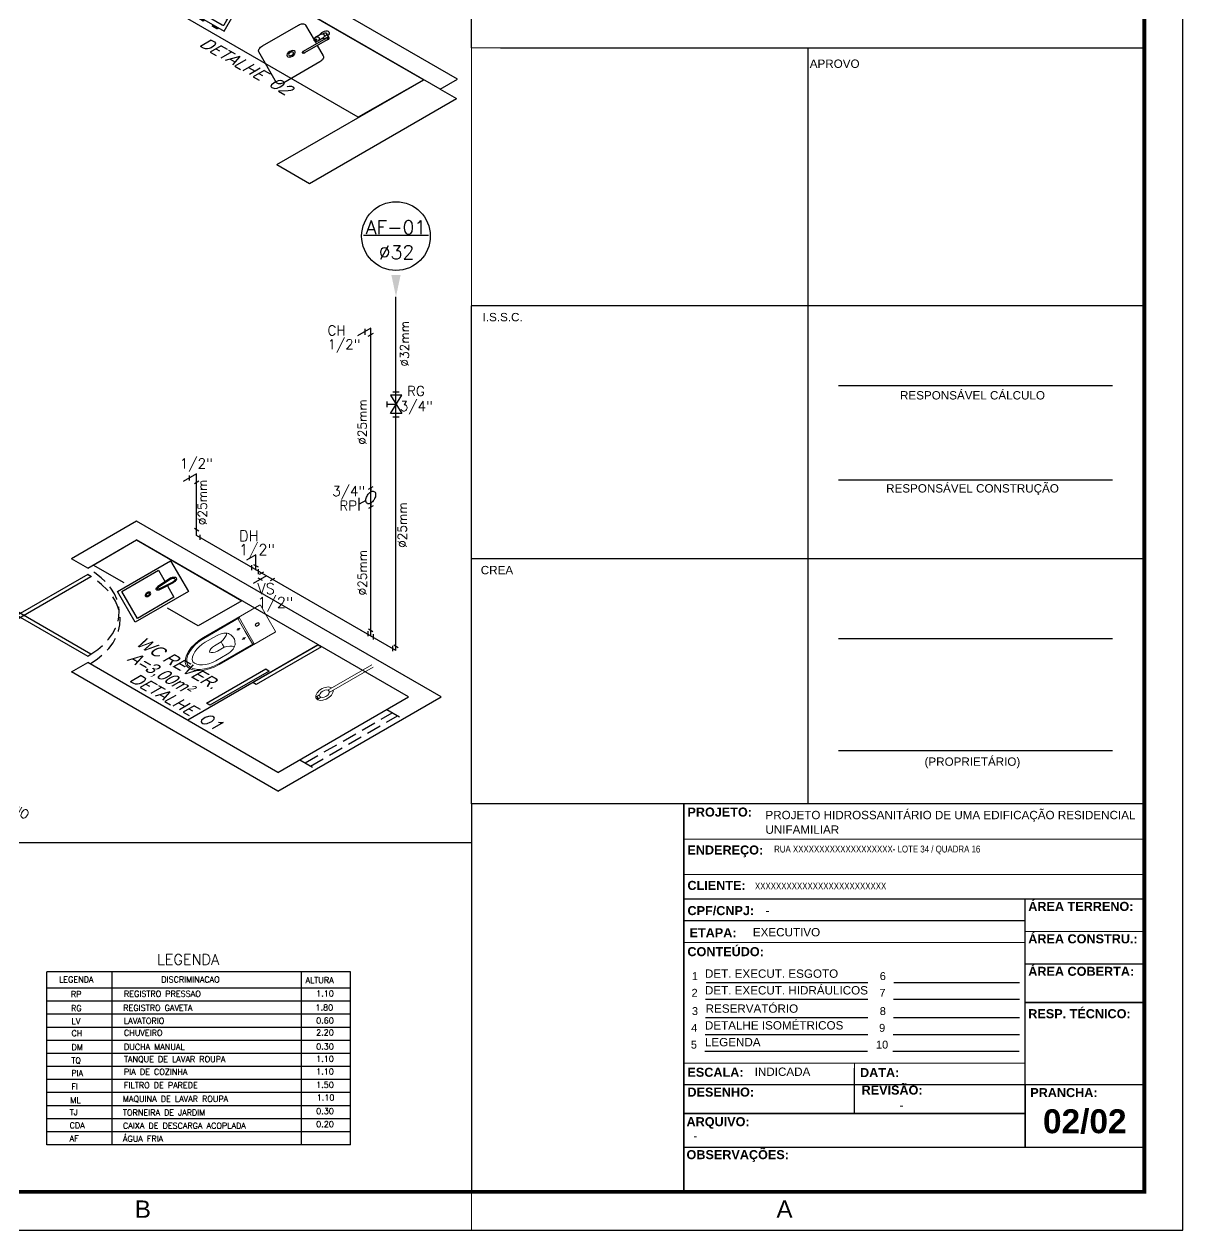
# Model space of a CAD drawing. Header units: millimetres. Extents: x 3923 to 4120, y 744 to 867.
# Drawn here: x 4090.29 to 4120.42, y 743.97 to 775.35 of the extents above; entities that cross this region are included whole.
import ezdxf
from ezdxf.enums import TextEntityAlignment as Align

# ---------------------------------------------------------------- set-up
doc = ezdxf.new("R2010")
doc.units = ezdxf.units.MM
doc.linetypes.add('CONTINU', pattern=[0])
doc.linetypes.add('HIDDEN2', pattern=[0.1875, 0.125, -0.0625])
for name, color, linetype in [('-HIDRO', 8, 'Continuous'), ('a-pem-m', 6, 'Continuous'), ('A-PEN-R', 1, 'Continuous'), ('A-PEN-Y', 2, 'Continuous'), ('AF', 5, 'Continuous'), ('CONEXAO_AG_FRIA', 2, 'Continuous'), ('CONEXÃO_HIDRÁULICA', 2, 'Continuous'), ('Diametro', 2, 'Continuous'), ('E-txt-g', 3, 'Continuous'), ("LINHA - PROJETU'S", 1, 'Continuous'), ('MOB', 251, 'Continuous'), ('P2', 1, 'Continuous'), ("PRANCHA - PROJETU'S", 7, 'Continuous'), ('Prumadas_L', 1, 'Continuous'), ('Prumadas_Q', 3, 'Continuous'), ('Prumadas_T', 2, 'Continuous'), ('TEXT', 2, 'Continuous'), ('TEXTO', 3, 'Continuous')]:
    doc.layers.add(name, color=color, linetype=linetype)
doc.layers.add('E-Lay-9', color=9, linetype='Continuous', lineweight=9)
doc.layers.add('E-Txt-W', color=7, linetype='Continuous', lineweight=20)
doc.styles.add('ARIAL', font='arial.ttf', dxfattribs={"height": 2})
doc.styles.add('F2', font='ARIALN.TTF')
doc.styles.add('HELVET', font='HELVET.SHX')
doc.styles.add('REG60', font='romans.shx', dxfattribs={"width": 0.8, "height": 0.15})
doc.styles.add('REG80', font='romans.shx', dxfattribs={"width": 0.8, "height": 0.2})
doc.styles.add('ROMANS', font='romans__.ttf', dxfattribs={"height": 0.1})

# ---------------------------------------------------------------- blocks, each defined once
blk = doc.blocks.new('ADFSGASDFG')
at = {"layer": "PRANCHA - PROJETU'S", "color": 1}
for p, q in [((360.678, 47.946), (360.678, 107.346)), ((276.578, 47.946), (360.678, 47.946))]:
    blk.add_line(p, q, dxfattribs=at)
at = {"layer": "PRANCHA - PROJETU'S", "color": 4, "const_width": 0.1}
blk.add_lwpolyline([(279.078, 106.346), (359.678, 106.346), (359.678, 48.946), (279.078, 48.946)], close=True, dxfattribs=at)
blk = doc.blocks.new('Fogão03_6')
at = {"layer": 'a-pem-m', "color": 8}
for p, q in [((-0.35, -0.65), (-0.35, 0)), ((-0.35, 0), (0.35, 0)), ((-0.35, 0), (0.35, 0)), ((-0.35, -0.65), (-0.35, 0)), ((-0.33, -0.59), (-0.33, -0.03)), ((-0.33, -0.59), (-0.33, -0.03)), ((-0.32, -0.02), (-0.1467, -0.02)), ((-0.32, -0.02), (-0.1467, -0.02)), ((-0.1367, -0.59), (-0.1367, -0.03)), ((-0.1367, -0.59), (-0.1367, -0.03)), ((-0.0967, -0.59), (-0.0967, -0.03)), ((-0.0967, -0.59), (-0.0967, -0.03)), ((-0.0867, -0.02), (0.0867, -0.02)), ((-0.0867, -0.02), (0.0867, -0.02)), ((0.0967, -0.59), (0.0967, -0.03)), ((0.0967, -0.59), (0.0967, -0.03)), ((0.1367, -0.59), (0.1367, -0.03)), ((0.1367, -0.59), (0.1367, -0.03)), ((0.1467, -0.02), (0.32, -0.02)), ((0.1467, -0.02), (0.32, -0.02)), ((0.33, -0.59), (0.33, -0.03)), ((0.33, -0.59), (0.33, -0.03)), ((0.35, -0.65), (0.35, 0)), ((0.35, -0.65), (0.35, 0)), ((-0.33, -0.1029), (-0.28, -0.1029)), ((-0.33, -0.1029), (-0.28, -0.1029)), ((-0.1867, -0.1029), (-0.1367, -0.1029)), ((-0.1867, -0.1029), (-0.1367, -0.1029)), ((-0.0967, -0.1029), (-0.0467, -0.1029)), ((-0.0967, -0.1029), (-0.0467, -0.1029)), ((0.0467, -0.1029), (0.0967, -0.1029)), ((0.0467, -0.1029), (0.0967, -0.1029)), ((0.1367, -0.1029), (0.1867, -0.1029)), ((0.1367, -0.1029), (0.1867, -0.1029)), ((0.28, -0.1029), (0.33, -0.1029)), ((0.28, -0.1029), (0.33, -0.1029)), ((-0.33, -0.1857), (-0.28, -0.1857)), ((-0.33, -0.1857), (-0.28, -0.1857)), ((-0.1867, -0.1857), (-0.1367, -0.1857)), ((-0.1867, -0.1857), (-0.1367, -0.1857)), ((-0.0967, -0.1857), (-0.0467, -0.1857)), ((-0.0967, -0.1857), (-0.0467, -0.1857)), ((0.0467, -0.1857), (0.0967, -0.1857)), ((0.0467, -0.1857), (0.0967, -0.1857)), ((0.1367, -0.1857), (0.1867, -0.1857)), ((0.1367, -0.1857), (0.1867, -0.1857)), ((0.28, -0.1857), (0.33, -0.1857)), ((0.28, -0.1857), (0.33, -0.1857)), ((-0.33, -0.2686), (-0.1367, -0.2686)), ((-0.33, -0.2686), (-0.1367, -0.2686)), ((-0.0967, -0.2686), (0.0967, -0.2686)), ((-0.0967, -0.2686), (0.0967, -0.2686)), ((0.1367, -0.2686), (0.33, -0.2686)), ((0.1367, -0.2686), (0.33, -0.2686)), ((-0.33, -0.3514), (-0.1367, -0.3514)), ((-0.33, -0.3514), (-0.1367, -0.3514)), ((-0.0967, -0.3514), (0.0967, -0.3514)), ((-0.0967, -0.3514), (0.0967, -0.3514)), ((0.1367, -0.3514), (0.33, -0.3514)), ((0.1367, -0.3514), (0.33, -0.3514)), ((-0.33, -0.4343), (-0.28, -0.4343)), ((-0.33, -0.4343), (-0.28, -0.4343)), ((-0.1867, -0.4343), (-0.1367, -0.4343)), ((-0.1867, -0.4343), (-0.1367, -0.4343)), ((-0.0967, -0.4343), (-0.0467, -0.4343)), ((-0.0967, -0.4343), (-0.0467, -0.4343)), ((0.0467, -0.4343), (0.0967, -0.4343)), ((0.0467, -0.4343), (0.0967, -0.4343)), ((0.1367, -0.4343), (0.1867, -0.4343)), ((0.1367, -0.4343), (0.1867, -0.4343)), ((0.28, -0.4343), (0.33, -0.4343)), ((0.28, -0.4343), (0.33, -0.4343)), ((-0.33, -0.5171), (-0.28, -0.5171)), ((-0.33, -0.5171), (-0.28, -0.5171)), ((-0.1867, -0.5171), (-0.1367, -0.5171)), ((-0.1867, -0.5171), (-0.1367, -0.5171)), ((-0.0967, -0.5171), (-0.0467, -0.5171)), ((-0.0967, -0.5171), (-0.0467, -0.5171)), ((0.0467, -0.5171), (0.0967, -0.5171)), ((0.0467, -0.5171), (0.0967, -0.5171)), ((0.1367, -0.5171), (0.1867, -0.5171)), ((0.1367, -0.5171), (0.1867, -0.5171)), ((0.28, -0.5171), (0.33, -0.5171)), ((0.28, -0.5171), (0.33, -0.5171)), ((-0.32, -0.6), (-0.1467, -0.6)), ((-0.32, -0.6), (-0.1467, -0.6)), ((-0.0867, -0.6), (0.0867, -0.6)), ((-0.0867, -0.6), (0.0867, -0.6)), ((0.1467, -0.6), (0.32, -0.6)), ((0.1467, -0.6), (0.32, -0.6)), ((-0.35, -0.65), (0.35, -0.65)), ((-0.35, -0.65), (0.35, -0.65)), ((-0.3068, -0.65), (-0.3068, -0.67)), ((-0.3068, -0.65), (-0.3068, -0.67)), ((-0.2669, -0.66), (-0.3068, -0.66)), ((-0.2669, -0.66), (-0.3068, -0.66)), ((-0.2669, -0.67), (-0.3068, -0.67)), ((-0.2669, -0.67), (-0.3068, -0.67)), ((-0.2669, -0.65), (-0.2669, -0.67)), ((-0.2669, -0.65), (-0.2669, -0.67)), ((-0.1998, -0.65), (-0.1998, -0.67)), ((-0.1998, -0.65), (-0.1998, -0.67)), ((-0.1599, -0.66), (-0.1998, -0.66)), ((-0.1599, -0.66), (-0.1998, -0.66)), ((-0.1599, -0.67), (-0.1998, -0.67)), ((-0.1599, -0.67), (-0.1998, -0.67)), ((-0.1599, -0.65), (-0.1599, -0.67)), ((-0.1599, -0.65), (-0.1599, -0.67)), ((-0.0734, -0.65), (-0.0734, -0.67)), ((-0.0734, -0.65), (-0.0734, -0.67)), ((-0.0335, -0.66), (-0.0734, -0.66)), ((-0.0335, -0.66), (-0.0734, -0.66)), ((-0.0335, -0.67), (-0.0734, -0.67)), ((-0.0335, -0.67), (-0.0734, -0.67)), ((-0.0335, -0.65), (-0.0335, -0.67)), ((-0.0335, -0.65), (-0.0335, -0.67)), ((0.0335, -0.65), (0.0335, -0.67)), ((0.0335, -0.65), (0.0335, -0.67)), ((0.0734, -0.66), (0.0335, -0.66)), ((0.0734, -0.66), (0.0335, -0.66)), ((0.0734, -0.67), (0.0335, -0.67)), ((0.0734, -0.67), (0.0335, -0.67)), ((0.0734, -0.65), (0.0734, -0.67)), ((0.0734, -0.65), (0.0734, -0.67)), ((0.1599, -0.65), (0.1599, -0.67)), ((0.1599, -0.65), (0.1599, -0.67)), ((0.1998, -0.66), (0.1599, -0.66)), ((0.1998, -0.66), (0.1599, -0.66)), ((0.1998, -0.67), (0.1599, -0.67)), ((0.1998, -0.67), (0.1599, -0.67)), ((0.1998, -0.65), (0.1998, -0.67)), ((0.1998, -0.65), (0.1998, -0.67)), ((0.2669, -0.65), (0.2669, -0.67)), ((0.2669, -0.65), (0.2669, -0.67)), ((0.3067, -0.66), (0.2669, -0.66)), ((0.3067, -0.66), (0.2669, -0.66)), ((0.3067, -0.67), (0.2669, -0.67)), ((0.3067, -0.67), (0.2669, -0.67)), ((0.3067, -0.65), (0.3067, -0.67)), ((0.3067, -0.65), (0.3067, -0.67))]:
    blk.add_line(p, q, dxfattribs=at)
for centre, radius in [((-0.2333, -0.1443), 0.0341), ((-0.2333, -0.1443), 0.0341), ((-0.2333, -0.1443), 0.02), ((-0.2333, -0.1443), 0.02), ((0, -0.1443), 0.0341), ((0, -0.1443), 0.0341), ((0, -0.1443), 0.02), ((0, -0.1443), 0.02), ((0.2333, -0.1443), 0.0341), ((0.2333, -0.1443), 0.0341), ((0.2333, -0.1443), 0.02), ((0.2333, -0.1443), 0.02), ((-0.2333, -0.4757), 0.0341), ((-0.2333, -0.4757), 0.0341), ((-0.2333, -0.4757), 0.02), ((-0.2333, -0.4757), 0.02), ((0, -0.4757), 0.0341), ((0, -0.4757), 0.0341), ((0, -0.4757), 0.02), ((0, -0.4757), 0.02), ((0.2333, -0.4757), 0.0341), ((0.2333, -0.4757), 0.0341), ((0.2333, -0.4757), 0.02), ((0.2333, -0.4757), 0.02)]:
    blk.add_circle(centre, radius, dxfattribs=at)
for centre, start, end in [((-0.32, -0.03), 89.99946, 179.99964), ((-0.32, -0.03), 89.99946, 179.99964), ((-0.1467, -0.03), 359.99964, 89.99946), ((-0.1467, -0.03), 359.99964, 89.99946), ((-0.0867, -0.03), 89.99946, 179.99964), ((-0.0867, -0.03), 89.99946, 179.99964), ((0.0867, -0.03), 359.99964, 89.99946), ((0.0867, -0.03), 359.99964, 89.99946), ((0.1467, -0.03), 89.99946, 179.99964), ((0.1467, -0.03), 89.99946, 179.99964), ((0.32, -0.03), 359.99964, 89.99946), ((0.32, -0.03), 359.99964, 89.99946), ((-0.32, -0.59), 179.99964, 269.99946), ((-0.32, -0.59), 179.99964, 269.99946), ((-0.1467, -0.59), 269.99946, 359.99964), ((-0.1467, -0.59), 269.99946, 359.99964), ((-0.0867, -0.59), 179.99964, 269.99946), ((-0.0867, -0.59), 179.99964, 269.99946), ((0.0867, -0.59), 269.99946, 359.99964), ((0.0867, -0.59), 269.99946, 359.99964), ((0.1467, -0.59), 179.99964, 269.99946), ((0.1467, -0.59), 179.99964, 269.99946), ((0.32, -0.59), 269.99946, 359.99964), ((0.32, -0.59), 269.99946, 359.99964)]:
    blk.add_arc(centre, 0.01, start, end, dxfattribs=at)
blk = doc.blocks.new('Cuba coz')
at = {"color": 8}
blk.add_line((7.5, -4.5), (7.5, -2.41), dxfattribs=at)
for points in [[(13.41, -6.5), (13.41, -20, 0.414214), (17.41, -24), (44.41, -24, 0.414214), (48.41, -20), (48.41, 20, 0.414214), (44.41, 24), (17.41, 24, 0.414214), (13.41, 20), (13.41, 0.74)], [(6.7, 1.75), (6, 1.75, 0.546464), (4.41, -0.73, -0.10784), (4.5, -1.15), (4.5, -5.5)], [(11.72, 2.5), (7.96, 2.5, 0.133256), (7.32, 2.33, 0.106756), (6.71, 1.77, 0.082828), (6.34, 0.99, 0.071352), (6.19, 0, 0.071352), (6.34, -0.99, 0.082828), (6.71, -1.77, 0.106756), (7.32, -2.33, 0.133256), (7.96, -2.5), (11.72, -2.5)], [(4.41, -0.73, 0.293273), (6, -1.75), (6.7, -1.75)], [(13.41, -1), (13.41, -4.5, 0.414214)]]:
    blk.add_lwpolyline(points, format="xyb", dxfattribs=at)
for points in [[(11.72, -2.5, 0.133256), (12.36, -2.33, 0.106756), (12.97, -1.77, 0.082828), (13.35, -0.99, 0.071352), (13.49, 0, 0.071352), (13.35, 0.99, 0.082828), (12.97, 1.77, 0.106756), (12.36, 2.33, 0.133256), (11.72, 2.5, 0.133256), (11.08, 2.33, 0.106756), (10.47, 1.77, 0.082828), (10.1, 0.99, 0.071352), (9.95, 0, 0.071352), (10.1, -0.99, 0.082828), (10.47, -1.77, 0.106756), (11.08, -2.33, 0.133256)], [(12.47, 0.75, 0.133256), (12.28, 0.7, 0.106756), (12.1, 0.53, 0.082828), (11.98, 0.3, 0.071352), (11.94, 0, 0.071352), (11.98, -0.3, 0.082828), (12.1, -0.53, 0.106756), (12.28, -0.7, 0.133256), (12.47, -0.75, 0.133256), (12.66, -0.7, 0.106756), (12.85, -0.53, 0.082828), (12.96, -0.3, 0.071352), (13, 0, 0.071352), (12.96, 0.3, 0.082828), (12.85, 0.53, 0.106756), (12.66, 0.7, 0.133256)], [(6, -6.5), (23, -6.5, 1), (23, -4.5), (6, -4.5, 1)]]:
    blk.add_lwpolyline(points, format="xyb", close=True, dxfattribs=at)
for radius in [3, 1.75]:
    blk.add_circle((30.91, 0), radius, dxfattribs=at)
for centre, radius, start, end in [((6, 0), 3.5, 45.58469, 244.62307), ((6, -5.5), 1.5, 41.81031, 318.18969), ((6, 0), 3.5, 295.37693, 314.41531), ((23, -5.5), 1.25, 233.1301, 126.8699)]:
    blk.add_arc(centre, radius, start, end, dxfattribs=at)
blk = doc.blocks.new('cozinha')
at = {"layer": '-HIDRO', "linetype": 'Continuous'}
for p, q in [((-1.3625, 0.3774), (-0.4377, 1.3021)), ((1.4361, -0.5717), (-0.4377, 1.3021)), ((-1.2564, 0.2713), (-0.4448, 1.0829)), ((1.323, -0.6849), (-0.4448, 1.0829)), ((0.2623, -1.5334), (1.2169, -0.5788)), ((1.323, -0.6849), (1.4361, -0.5717)), ((1.323, -0.6849), (1.429, -0.7909)), ((0.4744, -1.7455), (1.429, -0.7909)), ((0.2623, -1.5334), (0.4744, -1.7455))]:
    blk.add_line(p, q, dxfattribs=at)
at = {"layer": '-HIDRO', "linetype": 'CONTINU'}
blk.add_lwpolyline([(0.7901, -1.0005), (-0.3741, 0.1637), (0.0502, 0.5879), (1.2169, -0.5788)], close=True, dxfattribs=at)
at = {"layer": '-HIDRO', "linetype": 'Continuous', "rotation": 315}
blk.add_blockref('Fogão03_6', (-0.1973, 0.8354), dxfattribs=at)
at = {"layer": '-HIDRO', "xscale": -0.01000000000021828, "yscale": 0.01000000000021828, "zscale": 0.01, "rotation": 45}
blk.add_blockref('Cuba coz', (0.6219, -0.0193, -6.3346), dxfattribs=at)
at = {"layer": 'Diametro', "style": 'ROMANS'}
blk.add_text('DETALHE 02', height=0.1, rotation=315.15393, dxfattribs=at).set_placement((0.0378, -0.4747), align=Align.CENTER)
blk = doc.blocks.new('TXT-AMB75')
at = {"layer": 'E-txt-g', "style": 'REG80', "width": 0.8, "flags": 8}
blk.add_attdef('TXT', text='', height=0.2, dxfattribs=at).set_placement((0.005, 0.296), align=Align.CENTER)
at = {"layer": 'E-Txt-W', "style": 'REG60', "width": 0.8, "flags": 8}
blk.add_attdef('TXT', text='', height=0.15, dxfattribs=at).set_placement((0.005, 0.027), align=Align.CENTER)
blk = doc.blocks.new('vaso-s')
at = {"color": 8}
for start, end in [(0, 180), (180, 0)]:
    blk.add_arc((0.08, 0), 0.0143, start, end, dxfattribs=at)
at = {"layer": 'E-Lay-9', "color": 8}
for p, q in [((0, 0.17), (0, 0)), ((0.4256, 0.175), (0.005, 0.175)), ((0.16, 0.17), (0.16, 0.17)), ((0.16, 0.17), (0.16, 0)), ((0.4256, 0.165), (0.165, 0.165)), ((0.17, 0), (0.17, 0.16)), ((0.4306, 0.12), (0.3459, 0.12)), ((0.2134, 0.06), (0.1891, 0.06)), ((0.2013, 0.0479), (0.2013, 0.0722)), ((0.3406, 0.035), (0.3406, 0)), ((0.3906, 0.035), (0.3406, 0.035)), ((0, -0.17), (0, 0)), ((0.16, -0.17), (0.16, 0)), ((0.17, 0), (0.17, -0.1601)), ((0.2134, -0.06), (0.1891, -0.06)), ((0.2013, -0.0479), (0.2013, -0.0722)), ((0.3406, -0.035), (0.3406, 0)), ((0.3906, -0.035), (0.3406, -0.035)), ((0.4306, -0.12), (0.3459, -0.12)), ((0.4256, -0.175), (0.005, -0.175)), ((0.16, -0.17), (0.16, -0.17)), ((0.4256, -0.165), (0.165, -0.165))]:
    blk.add_line(p, q, dxfattribs=at)
for centre in [(0.2013, 0.06), (0.2013, -0.06)]:
    blk.add_circle(centre, 0.005, dxfattribs=at)
for centre, radius, start, end in [((0.005, 0.17), 0.005, 90, 180), ((0.155, 0.17), 0.005, 0, 90), ((0.165, 0.17), 0.00495, 180, 270), ((0.165, 0.16), 0.00495, 0, 90), ((0.4256, -0.015), 0.19, 4.52806, 90), ((0.4256, -0.015), 0.18, 4.78019, 90), ((0.3459, 0.0375), 0.0825, 90, 163.03545), ((0.3754, 0.1358), 0.1066, 206.93947, 250.96472), ((0.4306, -0.015), 0.135, 6.37937, 90), ((0.518, -0.015), 0.2624, 163.03545, 176.7233), ((0.3906, -0.015), 0.05, 17.4576, 90), ((0.518, 0.015), 0.2624, 183.2767, 196.96455), ((0.3459, -0.0375), 0.0825, 196.96455, 270), ((0.3754, -0.1358), 0.1066, 109.03528, 153.06053), ((0.3906, 0.015), 0.05, 270, 342.5424), ((0.4256, 0.015), 0.19, 270, 355.47194), ((0.4256, 0.015), 0.18, 270, 355.21981), ((0.4306, 0.015), 0.135, 270, 353.62063), ((0.005, -0.17), 0.005, 180, 270), ((0.155, -0.17), 0.005, 270, 0), ((0.165, -0.17), 0.00495, 90, 180), ((0.165, -0.1601), 0.00495, 270, 0)]:
    blk.add_arc(centre, radius, start, end, dxfattribs=at)
blk = doc.blocks.new('Chuveiro')
at = {"layer": 'E-Lay-9', "color": 8}
for p, q in [((-0.0311, 0.0156), (-0.3604, 0.0156)), ((0.0509, 0.0156), (0.0311, 0.0156)), ((0.0509, 0.0156), (0.0509, -0.0156)), ((-0.0311, -0.0156), (-0.3604, -0.0156)), ((0.0509, -0.0156), (0.0311, -0.0156))]:
    blk.add_line(p, q, dxfattribs=at)
blk.add_circle((0, 0), 0.0348, dxfattribs=at)
for centre, radius, start, end in [((0, 0), 0.0624, 194.4775, 165.5225), ((0.0093, 0), 0.0444, 339.42663, 20.57337)]:
    blk.add_arc(centre, radius, start, end, dxfattribs=at)
blk = doc.blocks.new('CUBA QUADRADA-flat-4-flat-1')
at = {"layer": 'MOB'}
blk.add_lwpolyline([(0, -0.2), (0.4, -0.2), (0.4, 0.2), (0, 0.2)], close=True, dxfattribs=at)
blk.add_lwpolyline([(0.1, -0.0255), (0.1, -0.175), (0.375, -0.175), (0.375, 0.175), (0.1, 0.175), (0.1, 0.0255)], dxfattribs=at)
for points in [[(0.155, -0.02), (0.055, -0.03, -1), (0.055, 0.03), (0.155, 0.02, -1)], [(0.155, -0.01), (0.055, -0.02, -1), (0.055, 0.02), (0.155, 0.01, -1)]]:
    blk.add_lwpolyline(points, format="xyb", close=True, dxfattribs=at)
for radius in [0.02, 0.0125]:
    blk.add_circle((0.2375, 0), radius, dxfattribs=at)
blk = doc.blocks.new('WC REVERSIVEL')
at = {"layer": '-HIDRO', "linetype": 'Continuous'}
for p, q in [((-0.7092, 1.6476), (-1.1335, 1.2234)), ((1.2707, -0.3323), (-0.7092, 1.6476)), ((-1.0274, 1.1173), (-0.7092, 1.4355)), ((1.0586, -0.3323), (-0.7092, 1.4355)), ((-1.0274, 1.1173), (-1.1335, 1.2234)), ((-1.6284, 0.7284), (-1.7696, 0.5867)), ((-1.5224, 0.6223), (-1.6284, 0.7284)), ((-1.6284, 0.4456), (-1.7696, 0.5867)), ((-1.6284, 0.4456), (-1.5224, 0.5516)), ((-1.5577, 0.587), (-1.5224, 0.6223)), ((-1.5577, 0.587), (-1.5224, 0.6223)), ((-1.5224, 0.5516), (-1.5577, 0.587)), ((-1.1335, -0.0494), (-1.0274, 0.0567)), ((-1.1335, -0.0494), (-1.0274, 0.0567)), ((0.21, -1.1808), (-1.0274, 0.0567)), ((0.21, -1.3929), (-1.1335, -0.0494)), ((0.21, -1.1808), (1.0586, -0.3323)), ((0.21, -1.3929), (1.2707, -0.3323))]:
    blk.add_line(p, q, dxfattribs=at)
at = {"layer": '-HIDRO'}
blk.add_line((0.4717, 0.2546), (-0.3769, -0.5939), dxfattribs=at)
at = {"layer": '-HIDRO', "linetype": 'HIDDEN2'}
for p, q in [((0.3868, -1.0747), (0.9525, -0.509)), ((0.4222, -1.1101), (0.9878, -0.5444)), ((0.9171, -0.4737), (1.0232, -0.5797)), ((0.3514, -1.0394), (0.4575, -1.1454))]:
    blk.add_line(p, q, dxfattribs=at)
at = {"layer": '-HIDRO'}
blk.add_lwpolyline([(-0.7907, 0.9513), (-0.9921, 1.1527), (-0.7092, 1.4355), (-0.0253, 0.7516), (-0.3082, 0.4688), (-0.5079, 0.6685)], dxfattribs=at)
for points in [[(-1.5224, 0.5516), (-1.5012, 0.5304), (-1.0062, 1.0254), (-1.0274, 1.0466)], [(-1.5224, 0.6223), (-1.0274, 0.1274), (-1.0062, 0.1486), (-1.5012, 0.6436)], [(0.4717, 0.2546), (0.4933, 0.233), (0.0691, -0.1913), (0.0474, -0.1696)], [(0.1305, -0.0169), (0.1535, -0.0399), (-0.2321, -0.4255), (-0.2551, -0.4026)]]:
    blk.add_lwpolyline(points, close=True, dxfattribs=at)
at = {"layer": '-HIDRO', "linetype": 'HIDDEN2'}
for centre, radius, start in [((-1.5229, 0.6219), 0.7007, 317.5089), ((-1.539, 0.535), 0.7235, 316.85774)]:
    blk.add_arc(centre, radius, start, 45, dxfattribs=at)
at = {"layer": '-HIDRO', "xscale": -1, "rotation": 45}
blk.add_blockref('CUBA QUADRADA-flat-4-flat-1', (-0.4301, 1.0291), dxfattribs=at)
at = {"layer": '-HIDRO', "rotation": 225}
for name, p in [('vaso-s', (0.1447, 0.5534)), ('Chuveiro', (0.5121, -0.2955))]:
    blk.add_blockref(name, p, dxfattribs=at)
at = {"layer": '-HIDRO'}
ref = blk.add_blockref('TXT-AMB75', (-0.6239, -0.1483), dxfattribs=dict(at, xscale=0.7290000000000001, yscale=0.7290000000000001, zscale=0.7290000000000001, rotation=315))
ref.add_attrib('TXT', 'WC REVER.', dxfattribs={"layer": 'E-txt-g', "color": 2, "height": 0.11, "rotation": 315, "style": 'F2'}).set_placement((-0.4682, 0.0017), align=Align.CENTER)
ref.add_attrib('TXT', 'A=3,00m²', dxfattribs={"layer": 'E-Txt-W', "height": 0.11, "rotation": 315, "style": 'F2'}).set_placement((-0.581, -0.1111), align=Align.CENTER)
at = {"layer": 'Diametro', "style": 'ROMANS'}
blk.add_text('DETALHE 01', height=0.1, rotation=315.15393, dxfattribs=at).set_placement((-0.476, -0.433), align=Align.CENTER)
blk = doc.blocks.new('*U844', base_point=(2541.5, 289.3))
for p, q in [((2535.8, 298.7), (2547.3, 280)), ((2535.8, 280), (2547.3, 298.7)), ((2547.3, 298.7), (2535.8, 298.7)), ((2538.2, 302), (2544.9, 302)), ((2541.5, 289.3), (2532.6, 289.3)), ((2547.3, 280), (2535.8, 280)), ((2538.2, 276.7), (2544.9, 276.7))]:
    blk.add_line(p, q)
at = {"linetype": 'Continuous'}
blk.add_line((2532.6, 286.6), (2532.6, 292.1), dxfattribs=at)
blk = doc.blocks.new('*U845', base_point=(2541.5, 283.9))
for p, q in [((2535.4, 277.1), (2535.4, 283.8)), ((2538.6, 275.6), (2544.4, 278.9))]:
    blk.add_line(p, q)
blk = doc.blocks.new('ADH_CXI_RG_A')
for p, q in [((0.0195, 0.0667), (-0.0195, 0.0892)), ((0, 0.078), (0, 0.046)), ((-0.0195, -0.0667), (0.0195, -0.0892)), ((0, -0.046), (0, -0.078)), ((0.0398, -0.023), (0.0937, -0.0541)), ((0.0937, -0.1066), (0.0937, -0.0016))]:
    blk.add_line(p, q)
blk.add_lwpolyline([(0.0398, -0.023, 0.064782), (0.0374, -0.0059, 0.052885), (0.0305, 0.0119, 0.05077), (0.0199, 0.0283, 0.057376), (0.0069, 0.0413, 0.075912), (-0.0069, 0.0493, 0.111921), (-0.0199, 0.0513, 0.1493), (-0.0305, 0.0472, 0.133827), (-0.0374, 0.0373, 0.091621), (-0.0398, 0.023, 0.064782), (-0.0374, 0.0059, 0.052885), (-0.0305, -0.0119, 0.05077), (-0.0199, -0.0283, 0.057376), (-0.0069, -0.0413, 0.075912), (0.0069, -0.0493, 0.111921), (0.0199, -0.0513, 0.1493), (0.0305, -0.0472, 0.133827), (0.0374, -0.0373, 0.091621), (0.0398, -0.023)], format="xyb", close=True)

msp = doc.modelspace()

# ---------------------------------------------------------------- linework, layer by layer
at = {"color": 4}
msp.add_line((4119.423, 754.87), (4119.423, 774.604), dxfattribs=at)
for p, q in [((4090.88, 746.205), (4090.88, 750.706)), ((4098.774, 750.706), (4090.88, 750.706)), ((4092.578, 746.205), (4092.578, 750.706)), ((4097.499, 746.205), (4097.499, 750.706)), ((4098.776, 746.205), (4098.776, 750.706)), ((4098.774, 750.281), (4090.88, 750.281)), ((4098.774, 749.941), (4090.88, 749.941)), ((4098.774, 749.602), (4090.88, 749.602)), ((4098.774, 749.262), (4090.88, 749.262)), ((4097.797, 749.262), (4090.88, 749.262)), ((4098.774, 748.923), (4090.88, 748.923)), ((4098.774, 748.583), (4090.88, 748.583)), ((4098.774, 748.243), (4090.88, 748.243)), ((4098.758, 747.904), (4090.88, 747.904)), ((4098.774, 747.564), (4090.88, 747.564)), ((4098.774, 747.224), (4090.88, 747.224)), ((4098.776, 746.885), (4090.88, 746.885)), ((4098.776, 746.545), (4090.88, 746.545)), ((4098.776, 746.205), (4090.88, 746.205))]:
    msp.add_line(p, q)
at = {"layer": 'A-PEN-R'}
for p, q in [((4101.923, 774.728), (4101.923, 802.386)), ((4051.738, 754.064), (4101.923, 754.064))]:
    msp.add_line(p, q, dxfattribs=at)
at = {"layer": 'A-PEN-Y'}
for p, q in [((4102.674, 774.728), (4119.423, 774.728)), ((4094.716, 762.238), (4094.832, 762.171)), ((4094.856, 762.071), (4094.856, 761.938)), ((4096.198, 761.281), (4096.198, 761.148)), ((4096.254, 761.3), (4096.37, 761.233)), ((4096.376, 761.179), (4096.376, 761.045)), ((4096.49, 760.877), (4096.375, 760.944)), ((4096.407, 761.043), (4096.522, 761.109)), ((4096.692, 760.878), (4096.808, 760.945)), ((4099.244, 759.624), (4099.36, 759.557)), ((4099.226, 759.564), (4099.226, 759.43)), ((4099.368, 759.482), (4099.368, 759.349)), ((4099.867, 759.178), (4099.867, 759.045)), ((4099.901, 759.205), (4100.016, 759.139))]:
    msp.add_line(p, q, dxfattribs=at)
at = {"layer": 'AF'}
for p, q in [((4099.958, 759.059), (4099.958, 768.259)), ((4099.302, 767.438), (4098.955, 767.238)), ((4099.302, 759.438), (4099.302, 767.438)), ((4094.774, 763.652), (4094.427, 763.452)), ((4094.774, 762.052), (4094.774, 763.652)), ((4099.958, 759.059), (4094.774, 762.052)), ((4096.309, 761.551), (4096.067, 761.411)), ((4096.309, 761.151), (4096.309, 761.551)), ((4096.592, 761.003), (4096.245, 760.803))]:
    msp.add_line(p, q, dxfattribs=at)
at = {"layer": 'CONEXÃO_HIDRÁULICA'}
for p, q in [((4094.586, 763.481), (4094.586, 763.61)), ((4094.718, 763.404), (4094.83, 763.469))]:
    msp.add_line(p, q, dxfattribs=at)
at = {"layer": 'E-txt-g'}
for p, q in [((4118.59, 765.941), (4111.464, 765.941)), ((4118.59, 763.492), (4111.464, 763.492)), ((4118.59, 759.363), (4111.464, 759.363)), ((4118.59, 756.448), (4111.464, 756.448))]:
    msp.add_line(p, q, dxfattribs=at)
at = {"layer": "LINHA - PROJETU'S", "color": 1}
msp.add_line((4101.923, 755.074), (4101.923, 768.026), dxfattribs=at)
at = {"layer": "LINHA - PROJETU'S", "color": 1, "const_width": 0.03}
for points in [[(4101.923, 755.074), (4101.923, 774.728), (4119.47, 774.728)], [(4110.673, 755.074), (4110.673, 774.728)], [(4119.423, 768.026), (4101.923, 768.026)], [(4119.423, 761.448), (4101.923, 761.448)], [(4119.423, 755.074), (4101.923, 755.074), (4101.923, 743.986)], [(4107.448, 744.986), (4107.448, 755.074)], [(4107.448, 754.155), (4119.423, 754.155)], [(4107.448, 754.155), (4119.423, 754.155)], [(4107.448, 753.237), (4119.423, 753.237)], [(4107.448, 752.598), (4119.423, 752.598)], [(4107.448, 752.598), (4119.423, 752.598)], [(4107.448, 752.598), (4119.423, 752.598)], [(4116.321, 752.598), (4116.321, 746.156)], [(4116.321, 752.034), (4107.448, 752.034)], [(4107.448, 752.034), (4116.321, 752.034)], [(4119.423, 751.756), (4116.321, 751.756)], [(4107.448, 751.47), (4116.321, 751.47)], [(4116.321, 750.911), (4119.423, 750.911)], [(4119.423, 749.911), (4116.321, 749.911)], [(4116.321, 748.333), (4107.448, 748.333)], [(4111.884, 748.333), (4111.884, 747.025)], [(4107.448, 747.778), (4119.423, 747.778)], [(4116.321, 747.025), (4111.884, 747.025), (4111.884, 747.778)], [(4116.321, 747.778), (4116.321, 747.025)], [(4111.884, 747.025), (4107.448, 747.025)], [(4119.423, 746.145), (4107.448, 746.145)]]:
    msp.add_lwpolyline(points, dxfattribs=at)
at = {"layer": "LINHA - PROJETU'S", "color": 1}
for points in [[(4107.448, 755.074), (4107.448, 744.986)], [(4116.321, 747.778), (4116.321, 746.156)]]:
    msp.add_lwpolyline(points, dxfattribs=at)
at = {"layer": 'P2'}
msp.add_line((4119.423, 755.074), (4101.923, 755.074), dxfattribs=at)
at = {"layer": "PRANCHA - PROJETU'S", "color": 1}
for p, q in [((4101.923, 755.074), (4101.923, 744.986)), ((4111.884, 747.778), (4111.884, 748.204)), ((4107.448, 746.145), (4119.423, 746.145))]:
    msp.add_line(p, q, dxfattribs=at)
at = {"layer": "PRANCHA - PROJETU'S"}
for p, q in [((4119.423, 755.074), (4119.423, 744.986)), ((4101.923, 744.986), (4119.423, 744.986)), ((4101.923, 744.986), (4119.423, 744.986)), ((4101.923, 744.986), (4119.423, 744.986)), ((4103.695, 744.986), (4119.423, 744.986)), ((4108.26, 744.986), (4119.098, 744.986)), ((4108.26, 744.986), (4119.423, 744.986))]:
    msp.add_line(p, q, dxfattribs=at)
at = {"layer": "PRANCHA - PROJETU'S", "color": 6}
for p, q in [((4108.021, 750.425), (4112.226, 750.425)), ((4112.907, 750.425), (4115.801, 750.425)), ((4112.907, 750.425), (4116.178, 750.425)), ((4108.012, 749.991), (4112.226, 749.991)), ((4112.898, 749.991), (4116.178, 749.991)), ((4108.012, 749.516), (4112.226, 749.516)), ((4112.898, 749.516), (4116.178, 749.516)), ((4108.003, 749.08), (4112.226, 749.08)), ((4108.003, 749.08), (4112.226, 749.08)), ((4112.889, 749.08), (4116.178, 749.08)), ((4112.889, 749.08), (4116.178, 749.08)), ((4107.994, 748.643), (4112.217, 748.643)), ((4107.994, 748.643), (4112.217, 748.643)), ((4112.88, 748.643), (4116.169, 748.643)), ((4112.88, 748.643), (4116.169, 748.643))]:
    msp.add_line(p, q, dxfattribs=at)
at = {"layer": "PRANCHA - PROJETU'S", "color": 1}
for points in [[(4119.423, 755.074), (4101.923, 755.074), (4101.923, 744.986)], [(4107.448, 747.43), (4107.448, 755.074)], [(4116.321, 746.156), (4116.321, 752.598)], [(4116.321, 750.911), (4119.423, 750.911)], [(4116.321, 749.911), (4119.423, 749.911)], [(4119.423, 748.204), (4119.463, 748.204)], [(4107.448, 747.778), (4119.423, 747.778)], [(4111.884, 747.025), (4111.884, 747.778)], [(4107.448, 744.986), (4107.448, 747.43)], [(4116.321, 747.43), (4116.321, 747.432)], [(4107.448, 747.025), (4116.321, 747.025)]]:
    msp.add_lwpolyline(points, dxfattribs=at)
at = {"layer": 'Prumadas_L'}
msp.add_line((4099.11, 769.857), (4100.807, 769.857), dxfattribs=at)
msp.add_solid([(4099.958, 768.259), (4099.838, 768.822), (4100.078, 768.822)], dxfattribs=at)
at = {"layer": 'Prumadas_Q'}
msp.add_circle((4099.958, 769.834), 0.893, dxfattribs=at)

# ---------------------------------------------------------------- block references
at = {"layer": 'AF', "xscale": 4, "yscale": 2.3094, "zscale": 4}
for name, p in [('cozinha', (4095.813, 775.236)), ('WC REVERSIVEL', (4096.049, 758.619))]:
    msp.add_blockref(name, p, dxfattribs=at)
at = {"layer": 'CONEXAO_AG_FRIA'}
for name, p, xscale, yscale, zscale in [('*U845', (4099.302, 767.43), 0.02400000000125146, 0.02399999999988722, 2.4), ('*U844', (4099.958, 765.459), 0.02560000000084983, 0.02559999999994034, 2.56)]:
    msp.add_blockref(name, p, dxfattribs=dict(at, xscale=xscale, yscale=yscale, zscale=zscale))
at = {"layer": 'CONEXÃO_HIDRÁULICA', "xscale": -3.200000000000728, "yscale": 3.199999999999818, "zscale": 3.2}
msp.add_blockref('ADH_CXI_RG_A', (4099.302, 763.038), dxfattribs=at)
at = {"layer": "PRANCHA - PROJETU'S", "color": 1}
msp.add_blockref('ADFSGASDFG', (3759.745, 696.04), dxfattribs=at)

# ---------------------------------------------------------------- texts
at = {"color": 3, "style": 'ROMANS'}
for s, height, p in [('LEGENDA', 0.1528, (4091.194, 750.582)), ('DISCRIMINACAO', 0.15284, (4093.855, 750.582)), ('ALTURA', 0.1528, (4097.604, 750.567)), ('RP ', 0.1528, (4091.504, 750.201)), ('REGISTRO PRESSAO', 0.15284, (4092.884, 750.21)), ('1.10', 0.1528, (4097.882, 750.219)), ('RG', 0.1528, (4091.506, 749.835)), ('REGISTRO GAVETA', 0.15284, (4092.866, 749.844)), ('1.80', 0.1528, (4097.864, 749.853)), ('LV', 0.1528, (4091.519, 749.498)), ('LAVATORIO', 0.1528, (4092.884, 749.507)), ('0.60', 0.1528, (4097.882, 749.516)), ('CH', 0.1528, (4091.519, 749.187)), ('CHUVEIRO', 0.1528, (4092.884, 749.196)), ('2.20', 0.1528, (4097.882, 749.205)), ('DM', 0.1528, (4091.519, 748.821)), ('DUCHA MANUAL', 0.15284, (4092.884, 748.83)), ('0.30', 0.1528, (4097.882, 748.839)), ('TQ', 0.1528, (4091.515, 748.478)), ('TANQUE DE LAVAR ROUPA', 0.15284, (4092.884, 748.511)), ('1.10', 0.1528, (4097.882, 748.52)), ('PIA', 0.1528, (4091.515, 748.149)), ('PIA DE COZINHA', 0.15284, (4092.884, 748.182)), ('1.10', 0.1528, (4097.882, 748.191)), ('FI', 0.1528, (4091.515, 747.8)), ('FILTRO DE PAREDE', 0.15284, (4092.884, 747.833)), ('1.50', 0.1528, (4097.882, 747.842)), ('ML', 0.1528, (4091.488, 747.444)), ('MAQUINA DE LAVAR ROUPA', 0.15284, (4092.857, 747.478)), ('1.10', 0.1528, (4097.898, 747.512)), ('TJ', 0.1528, (4091.471, 747.13)), ('TORNEIRA DE JARDIM', 0.15284, (4092.857, 747.122)), ('0.30', 0.1528, (4097.884, 747.162)), ('CDA', 0.1528, (4091.471, 746.79)), ('CAIXA DE DESCARGA ACOPLADA', 0.15284, (4092.857, 746.782)), ('0.20', 0.1528, (4097.884, 746.823)), ('AF', 0.1528, (4091.471, 746.45)), ('ÁGUA FRIA', 0.1528, (4092.857, 746.443))]:
    msp.add_text(s, height=height, dxfattribs=at).set_placement(p, align=Align.TOP_LEFT)
at = {"layer": 'CONEXAO_AG_FRIA', "style": 'ROMANS'}
for s, height, p in [('CH', 0.256, (4098.177, 767.253)), ('1/2"', 0.256, (4098.177, 766.893)), ('RG', 0.256, (4100.246, 765.679)), ('3/4"', 0.256, (4100.06, 765.287)), ('1/2"', 0.256, (4094.338, 763.796)), ('3/4"', 0.256, (4098.301, 763.074)), ('RP', 0.256, (4098.486, 762.697)), ('DH', 0.28, (4095.874, 761.901)), ('1/2"', 0.28, (4095.874, 761.541)), ('VS', 0.28, (4096.352, 760.529)), ('1/2"', 0.28, (4096.352, 760.169))]:
    msp.add_text(s, height=height, dxfattribs=at).set_placement(p)
at = {"layer": 'Diametro', "style": 'ROMANS'}
for s, rotation, p in [('%%C32mm', 90, (4100.294, 767.034)), ('%%C25mm', 90, (4099.194, 765.002)), ('%%C25mm', 90, (4095.037, 762.912)), ('%%C25mm', 90, (4100.237, 762.32)), ('%%C25mm', 90, (4099.197, 761.085)), ('RESERVATÓRIO', 330, (4089.372, 755.215))]:
    msp.add_text(s, height=0.2304, rotation=rotation, dxfattribs=at).set_placement(p, align=Align.CENTER)
at = {"layer": "PRANCHA - PROJETU'S", "color": 2, "style": 'ARIAL'}
for s, height, p in [('APROVO', 0.2168, (4111.367, 774.317)), ('I.S.S.C.', 0.2168, (4102.732, 767.729)), ('RESPONSÁVEL CÁLCULO', 0.21676, (4114.952, 765.722)), ('RESPONSÁVEL CONSTRUÇÃO', 0.21676, (4114.952, 763.273)), ('CREA', 0.2168, (4102.584, 761.151)), ('(PROPRIETÁRIO)', 0.21676, (4114.95, 756.167))]:
    msp.add_text(s, height=height, dxfattribs=at).set_placement(p, align=Align.MIDDLE)
for s, height, p in [('PROJETO HIDROSSANITÁRIO DE UMA EDIFICAÇÃO RESIDENCIAL', 0.21676, (4109.567, 754.674)), ('UNIFAMILIAR', 0.21676, (4109.567, 754.295)), ('-', 0.217, (4109.57, 752.193)), ('EXECUTIVO', 0.2168, (4109.24, 751.628)), ('DET. EXECUT. ESGOTO', 0.21676, (4107.993, 750.551)), ('DET. EXECUT. HIDRÁULICOS', 0.21676, (4107.993, 750.117)), ('RESERVATÓRIO', 0.21676, (4108.012, 749.642)), ('DETALHE ISOMÉTRICOS', 0.21676, (4107.993, 749.206)), ('LEGENDA', 0.2168, (4107.993, 748.769)), ('INDICADA', 0.2168, (4109.287, 748)), ('-', 0.217, (4113.054, 747.127)), ('-', 0.217, (4107.692, 746.332))]:
    msp.add_text(s, height=height, dxfattribs=at).set_placement(p)
at = {"layer": "PRANCHA - PROJETU'S", "style": 'ARIAL'}
for s, height, p in [('1', 0.205, (4107.654, 750.492)), ('6', 0.205, (4112.54, 750.492)), ('2', 0.205, (4107.645, 750.058)), ('7', 0.205, (4112.531, 750.058)), ('3', 0.205, (4107.654, 749.583)), ('8', 0.205, (4112.54, 749.583)), ('4', 0.205, (4107.636, 749.147)), ('9', 0.205, (4112.522, 749.147)), ('5', 0.205, (4107.627, 748.71)), ('10', 0.2047, (4112.441, 748.71))]:
    msp.add_text(s, height=height, dxfattribs=at).set_placement(p)
at = {"layer": "PRANCHA - PROJETU'S", "color": 50, "linetype": 'Continuous', "style": 'ARIAL'}
for s, p in [('B', (4093.375, 744.536)), ('A', (4110.063, 744.536))]:
    msp.add_text(s, height=0.45, dxfattribs=at).set_placement(p, align=Align.MIDDLE)
at = {"layer": "PRANCHA - PROJETU'S", "color": 3, "char_height": 0.23508, "width": 8.80966, "attachment_point": 1, "style": 'HELVET'}
for s, insert in [('{\\fArial|b1|i0|c0|p34;PROJETO:}', (4107.538, 754.977)), ('{\\fArial|b1|i0|c0|p34;ENDEREÇO:}', (4107.538, 753.991)), ('{\\fArial|b1|i0|c0|p34;CLIENTE:}', (4107.538, 753.07)), ('{\\fArial|b1|i0|c0|p34;CPF/CNPJ:}', (4107.54, 752.415)), ('{\\fArial|b1|i0|c0|p34;ÁREA TERRENO:}', (4116.402, 752.524)), ('{\\fArial|b1|i0|c0|p34;ETAPA:}', (4107.593, 751.84)), ('{\\fArial|b1|i0|c0|p34;ÁREA CONSTRU.:}', (4116.402, 751.681)), ('{\\fArial|b1|i0|c0|p34;CONTEÚDO:}', (4107.538, 751.348)), ('{\\fArial|b1|i0|c0|p34;ÁREA COBERTA:}', (4116.402, 750.837)), ('{\\fArial|b1|i0|c0|p34;RESP. TÉCNICO:}', (4116.402, 749.735)), ('{\\fArial|b1|i0|c0|p34;ESCALA:}', (4107.538, 748.212)), ('{\\fArial|b1|i0|c0|p34;DATA:}', (4112.027, 748.204)), ('{\\fArial|b1|i0|c0|p34;DESENHO:}', (4107.538, 747.696)), ('{\\fArial|b1|i0|c0|p34;REVISÃO:}', (4112.067, 747.749)), ('{\\fArial|b1|i0|c0|p34;PRANCHA:}', (4116.454, 747.684)), ('{\\fArial|b1|i0|c0|p34;ARQUIVO:}', (4107.514, 746.927)), ('{\\fArial|b1|i0|c0|p34;OBSERVAÇÕES:}', (4107.514, 746.07))]:
    msp.add_mtext(s, dxfattribs=dict(at, insert=insert))
at = {"layer": "PRANCHA - PROJETU'S", "color": 2, "insert": (4116.785, 747.131), "char_height": 0.62207, "width": 23.31203, "attachment_point": 1, "style": 'HELVET'}
msp.add_mtext('{\\fArial|b1|i0|c0|p34;02/02}', dxfattribs=at)
at = {"layer": 'Prumadas_T', "style": 'ROMANS'}
for s, p in [('AF-01', (4099.958, 769.883)), ('%%C32', (4099.97, 769.234))]:
    msp.add_text(s, height=0.36, dxfattribs=at).set_placement(p, align=Align.CENTER)
at = {"layer": 'TEXT', "style": 'ROMANS'}
msp.add_text('LEGENDA', height=0.2751, dxfattribs=at).set_placement((4093.745, 751.163, 26.655), align=Align.TOP_LEFT)
at = {"layer": 'TEXTO', "color": 2, "style": 'F2'}
for s, p in [('RUA XXXXXXXXXXXXXXXXXXX- LOTE 34 / QUADRA 16', (4109.793, 753.809)), ('XXXXXXXXXXXXXXXXXXXXXXXXX', (4109.294, 752.847))]:
    msp.add_text(s, height=0.17883, dxfattribs=at).set_placement(p)

doc.saveas('drawing.dxf')
